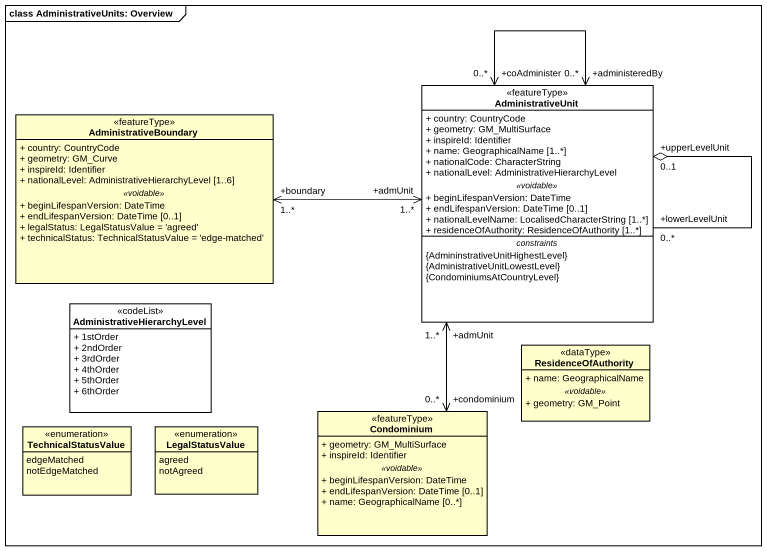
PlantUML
@startuml
mainframe class AdministrativeUnits: Overview
hide circle
hide empty members
skinparam classAttributeIconSize 0
class AdministrativeUnit <<featureType>> #FFFFFF {
  + country: CountryCode
  + geometry: GM_MultiSurface
  + inspireId: Identifier
  + name: GeographicalName [1..*]
  + nationalCode: CharacterString
  + nationalLevel: AdministrativeHierarchyLevel
  .. <<voidable>> ..
  + beginLifespanVersion: DateTime
  + endLifespanVersion: DateTime [0..1]
  + nationalLevelName: LocalisedCharacterString [1..*]
  + residenceOfAuthority: ResidenceOfAuthority [1..*]
  -- constraints --
  {AdmininstrativeUnitHighestLevel}
  {AdministrativeUnitLowestLevel}
  {CondominiumsAtCountryLevel}
}
class AdministrativeBoundary <<featureType>> {
  + country: CountryCode
  + geometry: GM_Curve
  + inspireId: Identifier
  + nationalLevel: AdministrativeHierarchyLevel [1..6]
  .. <<voidable>> ..
  + beginLifespanVersion: DateTime
  + endLifespanVersion: DateTime [0..1]
  + legalStatus: LegalStatusValue = 'agreed'
  + technicalStatus: TechnicalStatusValue = 'edge-matched'
}
class AdministrativeHierarchyLevel <<codeList>> #FFFFFF {
  + 1stOrder
  + 2ndOrder
  + 3rdOrder
  + 4thOrder
  + 5thOrder
  + 6thOrder
}
class ResidenceOfAuthority <<dataType>> {
  + name: GeographicalName
  .. <<voidable>> ..
  + geometry: GM_Point
}
class Condominium <<featureType>> {
  + geometry: GM_MultiSurface
  + inspireId: Identifier
  .. <<voidable>> ..
  + beginLifespanVersion: DateTime
  + endLifespanVersion: DateTime [0..1]
  + name: GeographicalName [0..*]
}
enum TechnicalStatusValue {
  edgeMatched
  notEdgeMatched
}
enum LegalStatusValue {
  agreed
  notAgreed
}
AdministrativeUnit "+lowerLevelUnit\n0..*" --o "+upperLevelUnit\n0..1" AdministrativeUnit
AdministrativeUnit "+administeredBy\n0..*" <--> "+coAdminister\n0..*" AdministrativeUnit
AdministrativeUnit "+admUnit\n1..*" <-left-> "+boundary\n1..*" AdministrativeBoundary
Condominium "+condominium\n0..*" <-up-> "+admUnit\n1..*" AdministrativeUnit
@enduml
